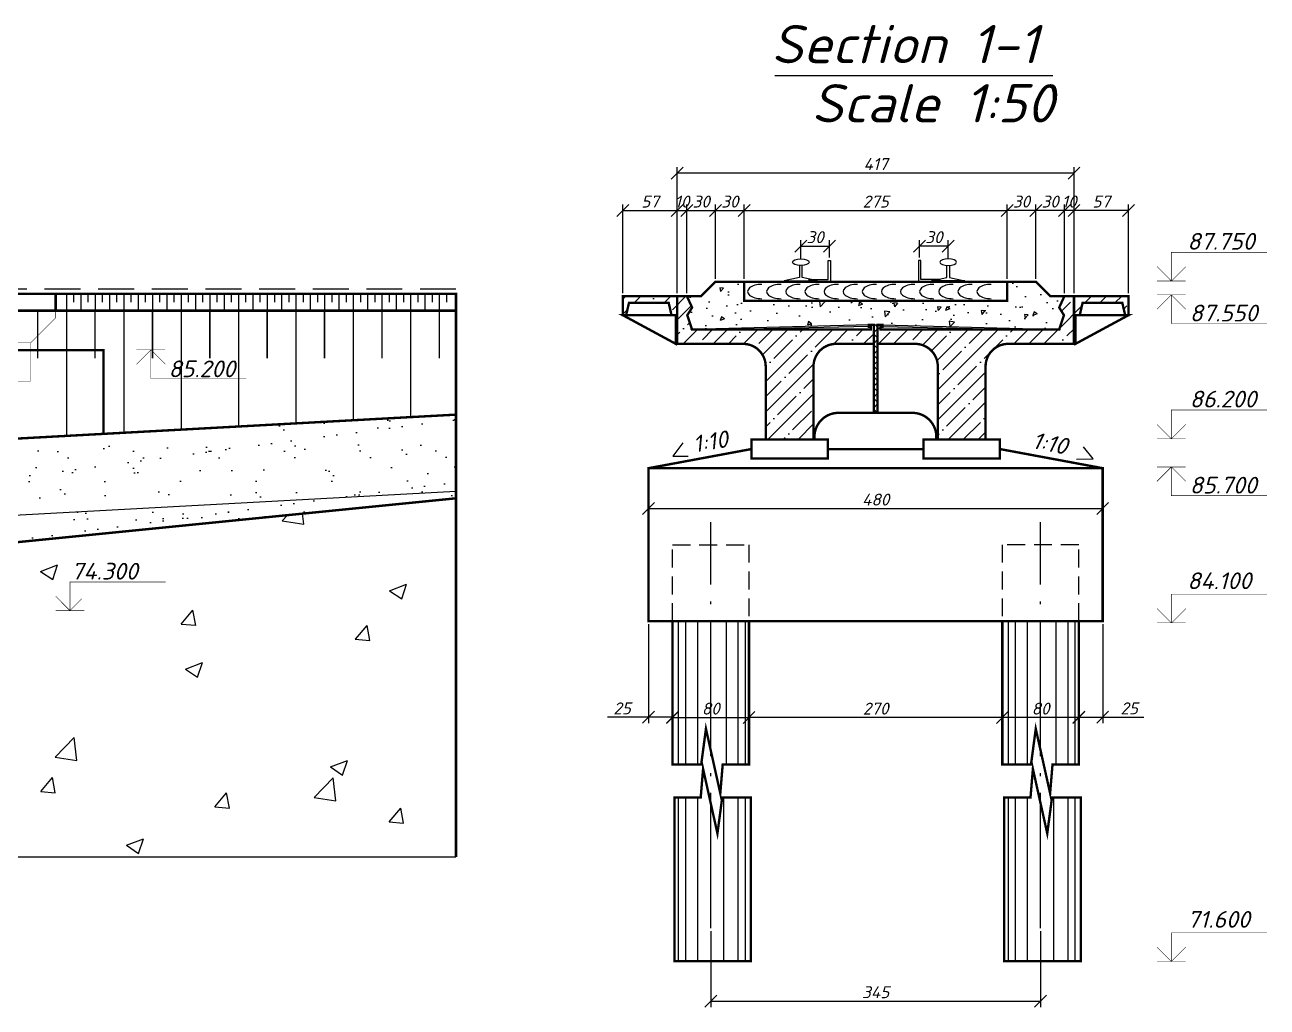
# Model space of a CAD drawing. Extents: x 107 to 891, y -110 to 307.
# Drawn here: x 617.3 to 877.2, y 94.6 to 300 of the extents above; entities that cross this region are included whole.
import ezdxf

# ---------------------------------------------------------------- set-up
doc = ezdxf.new("R2010")
doc.units = 0
doc.header["$LTSCALE"] = 1.178451
for name, pattern in [('ACAD_ISO04W100', [30.5, 24, -3, 0.5, -3]), ('HIDDEN', [9.525, 6.35, -3.175]), ('HIDDEN2', [4.7625, 3.175, -1.5875])]:
    doc.linetypes.add(name, pattern=pattern)
doc.layers.get('0').update_dxf_attribs({"linetype": 'CONTINUOUS'})
doc.layers.get('DEFPOINTS').update_dxf_attribs({"linetype": 'CONTINUOUS'})
doc.layers.add('columns', color=7, linetype='CONTINUOUS')
doc.layers.get('0').off()
doc.styles.add('RAZMER', font='txt.shx', dxfattribs={"oblique": 15, "height": 2.5})
doc.styles.get("Standard").update_dxf_attribs({"font": 'txt.shx', "oblique": 15})
doc.styles.add('STYLE1', font='romant.shx', dxfattribs={"oblique": 15, "height": 8})
doc.linetypes.add('ZIGZAG', pattern='A,0.75,-0.2,[131,ltypeshp.shx,S=0.2,R=180,X=0.2,Y=0],-0.2', length=1.15)
doc.dimstyles.new('ISO-25_WS', dxfattribs={"dimscale": 1.178451, "dimtxt": 2.5, "dimasz": 2.5, "dimexe": 1.25, "dimexo": 0.625, "dimtad": 1, "dimdec": 4, "dimdsep": 46, "dimtxsty": 'Standard', "dimcen": 2.5, "dimadec": 0, "dimazin": 0, "dimtfac": 1, "dimtdec": 4, "dimtmove": 0, "dimatfit": 3, "dimfxl": 1, "dimtolj": 1, "dimtzin": 0, "dimarcsym": 0})

# ---------------------------------------------------------------- blocks, each defined once
blk = doc.blocks.new('_OBLIQUE')
at = {"color": 0, "linetype": 'ByBlock'}
blk.add_line((-0.5, -0.5), (0.5, 0.5), dxfattribs=at)
blk = doc.blocks.new('*D12')
at = {"color": 0, "linetype": 'ByBlock'}
for p, q in [((606.25, 238.375), (606.25, 256.25)), ((606.25, 255), (623.75, 255)), ((623.75, 238.375), (623.75, 256.25))]:
    blk.add_line(p, q, dxfattribs=at)
at = {"layer": 'DEFPOINTS', "color": 0, "linetype": 'ByBlock'}
for p in [(623.75, 255), (606.25, 237.75), (623.75, 237.75)]:
    blk.add_point(p, dxfattribs=at)
at = {"color": 0, "linetype": 'ByBlock', "xscale": 2.5, "yscale": 2.5, "zscale": 2.5, "rotation": 180}
blk.add_blockref('_OBLIQUE', (606.25, 255), dxfattribs=at)
at = {"color": 0, "linetype": 'ByBlock', "xscale": 2.5, "yscale": 2.5, "zscale": 2.5}
blk.add_blockref('_OBLIQUE', (623.75, 255), dxfattribs=at)
at = {"color": 0, "linetype": 'ByBlock', "insert": (615, 256.875), "char_height": 2.5, "attachment_point": 5, "style": 'RAZMER'}
blk.add_mtext('\\A1;350', dxfattribs=at)
blk = doc.blocks.new('*D13')
at = {"color": 0, "linetype": 'ByBlock'}
for p, q in [((182, 238.375), (182, 267.25)), ((182, 266), (623.75, 266)), ((623.75, 238.375), (623.75, 267.25))]:
    blk.add_line(p, q, dxfattribs=at)
at = {"layer": 'DEFPOINTS', "color": 0, "linetype": 'ByBlock'}
for p in [(623.75, 266), (182, 237.75), (623.75, 237.75)]:
    blk.add_point(p, dxfattribs=at)
at = {"color": 0, "linetype": 'ByBlock', "xscale": 2.5, "yscale": 2.5, "zscale": 2.5, "rotation": 180}
blk.add_blockref('_OBLIQUE', (182, 266), dxfattribs=at)
at = {"color": 0, "linetype": 'ByBlock', "xscale": 2.5, "yscale": 2.5, "zscale": 2.5}
blk.add_blockref('_OBLIQUE', (623.75, 266), dxfattribs=at)
at = {"color": 0, "linetype": 'ByBlock', "insert": (402.875, 267.875), "char_height": 2.5, "attachment_point": 5, "style": 'RAZMER'}
blk.add_mtext('\\A1;8835', dxfattribs=at)
blk = doc.blocks.new('*D23')
at = {"layer": 'columns', "color": 0, "lineweight": -2}
for p, q in [((760.8, 110.47), (760.8, 94.57)), ((829.8, 110.47), (829.8, 94.57)), ((760.8, 95.82), (829.8, 95.82))]:
    blk.add_line(p, q, dxfattribs=at)
at = {"layer": 'DEFPOINTS', "color": 0}
for p in [(760.8, 111.09), (829.8, 111.09), (829.8, 95.82)]:
    blk.add_point(p, dxfattribs=at)
at = {"layer": 'columns', "color": 0, "lineweight": -2, "xscale": 2.5, "yscale": 2.5, "zscale": 2.5, "rotation": 180}
blk.add_blockref('_OBLIQUE', (760.8, 95.82), dxfattribs=at)
at = {"layer": 'columns', "color": 0, "lineweight": -2, "xscale": 2.5, "yscale": 2.5, "zscale": 2.5}
blk.add_blockref('_OBLIQUE', (829.8, 95.82), dxfattribs=at)
at = {"layer": 'columns', "color": 0, "insert": (795.3, 97.7), "char_height": 2.5, "attachment_point": 5, "style": 'RAZMER'}
blk.add_mtext('\\A1;345', dxfattribs=at)
blk = doc.blocks.new('*D24')
at = {"layer": 'columns', "color": 0, "lineweight": -2}
for p, q in [((742.4, 243.93), (742.4, 262.43)), ((742.4, 261.18), (753.8, 261.18)), ((753.8, 243.93), (753.8, 262.43))]:
    blk.add_line(p, q, dxfattribs=at)
at = {"layer": 'DEFPOINTS', "color": 0}
for p in [(753.8, 261.18), (742.4, 243.3), (753.8, 243.3)]:
    blk.add_point(p, dxfattribs=at)
at = {"layer": 'columns', "color": 0, "lineweight": -2, "xscale": 2.5, "yscale": 2.5, "zscale": 2.5, "rotation": 180}
blk.add_blockref('_OBLIQUE', (742.4, 261.18), dxfattribs=at)
at = {"layer": 'columns', "color": 0, "lineweight": -2, "xscale": 2.5, "yscale": 2.5, "zscale": 2.5}
blk.add_blockref('_OBLIQUE', (753.8, 261.18), dxfattribs=at)
at = {"layer": 'columns', "color": 0, "insert": (748.1, 263.06), "char_height": 2.5, "attachment_point": 5, "style": 'RAZMER'}
blk.add_mtext('\\A1;57', dxfattribs=at)
blk = doc.blocks.new('*D25')
at = {"layer": 'columns', "color": 0, "lineweight": -2}
for p, q in [((753.8, 243.93), (753.8, 262.43)), ((753.8, 261.18), (755.8, 261.18)), ((755.8, 243.93), (755.8, 262.43))]:
    blk.add_line(p, q, dxfattribs=at)
at = {"layer": 'DEFPOINTS', "color": 0}
for p in [(755.8, 261.18), (753.8, 243.3), (755.8, 243.3)]:
    blk.add_point(p, dxfattribs=at)
at = {"layer": 'columns', "color": 0, "lineweight": -2, "xscale": 2.5, "yscale": 2.5, "zscale": 2.5, "rotation": 180}
blk.add_blockref('_OBLIQUE', (753.8, 261.18), dxfattribs=at)
at = {"layer": 'columns', "color": 0, "lineweight": -2, "xscale": 2.5, "yscale": 2.5, "zscale": 2.5}
blk.add_blockref('_OBLIQUE', (755.8, 261.18), dxfattribs=at)
at = {"layer": 'columns', "color": 0, "insert": (754.8, 263.06), "char_height": 2.5, "attachment_point": 5, "style": 'RAZMER'}
blk.add_mtext('\\A1;10', dxfattribs=at)
blk = doc.blocks.new('*D26')
at = {"layer": 'columns', "color": 0, "lineweight": -2}
for p, q in [((755.8, 243.93), (755.8, 262.43)), ((755.8, 261.18), (761.8, 261.18)), ((761.8, 246.93), (761.8, 262.43))]:
    blk.add_line(p, q, dxfattribs=at)
at = {"layer": 'DEFPOINTS', "color": 0}
for p in [(761.8, 261.18), (761.8, 246.3), (755.8, 243.3)]:
    blk.add_point(p, dxfattribs=at)
at = {"layer": 'columns', "color": 0, "lineweight": -2, "xscale": 2.5, "yscale": 2.5, "zscale": 2.5, "rotation": 180}
blk.add_blockref('_OBLIQUE', (755.8, 261.18), dxfattribs=at)
at = {"layer": 'columns', "color": 0, "lineweight": -2, "xscale": 2.5, "yscale": 2.5, "zscale": 2.5}
blk.add_blockref('_OBLIQUE', (761.8, 261.18), dxfattribs=at)
at = {"layer": 'columns', "color": 0, "insert": (758.8, 263.06), "char_height": 2.5, "attachment_point": 5, "style": 'RAZMER'}
blk.add_mtext('\\A1;30', dxfattribs=at)
blk = doc.blocks.new('*D27')
at = {"layer": 'columns', "color": 0, "lineweight": -2}
for p, q in [((761.8, 246.93), (761.8, 262.43)), ((761.8, 261.18), (767.8, 261.18)), ((767.8, 246.93), (767.8, 262.43))]:
    blk.add_line(p, q, dxfattribs=at)
at = {"layer": 'DEFPOINTS', "color": 0}
for p in [(767.8, 261.18), (761.8, 246.3), (767.8, 246.3)]:
    blk.add_point(p, dxfattribs=at)
at = {"layer": 'columns', "color": 0, "lineweight": -2, "xscale": 2.5, "yscale": 2.5, "zscale": 2.5, "rotation": 180}
blk.add_blockref('_OBLIQUE', (761.8, 261.18), dxfattribs=at)
at = {"layer": 'columns', "color": 0, "lineweight": -2, "xscale": 2.5, "yscale": 2.5, "zscale": 2.5}
blk.add_blockref('_OBLIQUE', (767.8, 261.18), dxfattribs=at)
at = {"layer": 'columns', "color": 0, "insert": (764.8, 263.06), "char_height": 2.5, "attachment_point": 5, "style": 'RAZMER'}
blk.add_mtext('\\A1;30', dxfattribs=at)
blk = doc.blocks.new('*D28')
at = {"layer": 'columns', "color": 0, "lineweight": -2}
for p, q in [((767.8, 246.93), (767.8, 262.43)), ((767.8, 261.18), (822.8, 261.18)), ((822.8, 246.93), (822.8, 262.43))]:
    blk.add_line(p, q, dxfattribs=at)
at = {"layer": 'DEFPOINTS', "color": 0}
for p in [(822.8, 261.18), (767.8, 246.3), (822.8, 246.3)]:
    blk.add_point(p, dxfattribs=at)
at = {"layer": 'columns', "color": 0, "lineweight": -2, "xscale": 2.5, "yscale": 2.5, "zscale": 2.5, "rotation": 180}
blk.add_blockref('_OBLIQUE', (767.8, 261.18), dxfattribs=at)
at = {"layer": 'columns', "color": 0, "lineweight": -2, "xscale": 2.5, "yscale": 2.5, "zscale": 2.5}
blk.add_blockref('_OBLIQUE', (822.8, 261.18), dxfattribs=at)
at = {"layer": 'columns', "color": 0, "insert": (795.3, 263.06), "char_height": 2.5, "attachment_point": 5, "style": 'RAZMER'}
blk.add_mtext('\\A1;275', dxfattribs=at)
blk = doc.blocks.new('*D29')
at = {"layer": 'columns', "color": 0, "lineweight": -2}
for p, q in [((836.8, 243.93), (836.8, 262.43)), ((848.2, 261.18), (836.8, 261.18)), ((848.2, 243.93), (848.2, 262.43))]:
    blk.add_line(p, q, dxfattribs=at)
at = {"layer": 'DEFPOINTS', "color": 0}
for p in [(836.8, 261.18), (836.8, 243.3), (848.2, 243.3)]:
    blk.add_point(p, dxfattribs=at)
at = {"layer": 'columns', "color": 0, "lineweight": -2, "xscale": 2.5, "yscale": 2.5, "zscale": 2.5, "rotation": 180}
blk.add_blockref('_OBLIQUE', (836.8, 261.18), dxfattribs=at)
at = {"layer": 'columns', "color": 0, "lineweight": -2, "xscale": 2.5, "yscale": 2.5, "zscale": 2.5}
blk.add_blockref('_OBLIQUE', (848.2, 261.18), dxfattribs=at)
at = {"layer": 'columns', "color": 0, "insert": (842.5, 263.06), "char_height": 2.5, "attachment_point": 5, "style": 'RAZMER'}
blk.add_mtext('\\A1;57', dxfattribs=at)
blk = doc.blocks.new('*D30')
at = {"layer": 'columns', "color": 0, "lineweight": -2}
for p, q in [((834.8, 243.93), (834.8, 262.43)), ((836.8, 261.18), (834.8, 261.18)), ((836.8, 243.93), (836.8, 262.43))]:
    blk.add_line(p, q, dxfattribs=at)
at = {"layer": 'DEFPOINTS', "color": 0}
for p in [(834.8, 261.18), (834.8, 243.3), (836.8, 243.3)]:
    blk.add_point(p, dxfattribs=at)
at = {"layer": 'columns', "color": 0, "lineweight": -2, "xscale": 2.5, "yscale": 2.5, "zscale": 2.5, "rotation": 180}
blk.add_blockref('_OBLIQUE', (834.8, 261.18), dxfattribs=at)
at = {"layer": 'columns', "color": 0, "lineweight": -2, "xscale": 2.5, "yscale": 2.5, "zscale": 2.5}
blk.add_blockref('_OBLIQUE', (836.8, 261.18), dxfattribs=at)
at = {"layer": 'columns', "color": 0, "insert": (835.8, 263.06), "char_height": 2.5, "attachment_point": 5, "style": 'RAZMER'}
blk.add_mtext('\\A1;10', dxfattribs=at)
blk = doc.blocks.new('*D31')
at = {"layer": 'columns', "color": 0, "lineweight": -2}
for p, q in [((828.8, 246.93), (828.8, 262.43)), ((834.8, 261.18), (828.8, 261.18)), ((834.8, 243.93), (834.8, 262.43))]:
    blk.add_line(p, q, dxfattribs=at)
at = {"layer": 'DEFPOINTS', "color": 0}
for p in [(828.8, 261.18), (828.8, 246.3), (834.8, 243.3)]:
    blk.add_point(p, dxfattribs=at)
at = {"layer": 'columns', "color": 0, "lineweight": -2, "xscale": 2.5, "yscale": 2.5, "zscale": 2.5, "rotation": 180}
blk.add_blockref('_OBLIQUE', (828.8, 261.18), dxfattribs=at)
at = {"layer": 'columns', "color": 0, "lineweight": -2, "xscale": 2.5, "yscale": 2.5, "zscale": 2.5}
blk.add_blockref('_OBLIQUE', (834.8, 261.18), dxfattribs=at)
at = {"layer": 'columns', "color": 0, "insert": (831.8, 263.06), "char_height": 2.5, "attachment_point": 5, "style": 'RAZMER'}
blk.add_mtext('\\A1;30', dxfattribs=at)
blk = doc.blocks.new('*D32')
at = {"layer": 'columns', "color": 0, "lineweight": -2}
for p, q in [((822.8, 246.93), (822.8, 262.43)), ((828.8, 261.18), (822.8, 261.18)), ((828.8, 246.93), (828.8, 262.43))]:
    blk.add_line(p, q, dxfattribs=at)
at = {"layer": 'DEFPOINTS', "color": 0}
for p in [(822.8, 261.18), (822.8, 246.3), (828.8, 246.3)]:
    blk.add_point(p, dxfattribs=at)
at = {"layer": 'columns', "color": 0, "lineweight": -2, "xscale": 2.5, "yscale": 2.5, "zscale": 2.5, "rotation": 180}
blk.add_blockref('_OBLIQUE', (822.8, 261.18), dxfattribs=at)
at = {"layer": 'columns', "color": 0, "lineweight": -2, "xscale": 2.5, "yscale": 2.5, "zscale": 2.5}
blk.add_blockref('_OBLIQUE', (828.8, 261.18), dxfattribs=at)
at = {"layer": 'columns', "color": 0, "insert": (825.8, 263.06), "char_height": 2.5, "attachment_point": 5, "style": 'RAZMER'}
blk.add_mtext('\\A1;30', dxfattribs=at)
blk = doc.blocks.new('*D33')
at = {"layer": 'columns', "color": 0, "lineweight": -2}
for p, q in [((747.8, 199.1), (747.8, 200.11)), ((747.8, 198.86), (842.8, 198.86)), ((842.8, 199.1), (842.8, 200.11))]:
    blk.add_line(p, q, dxfattribs=at)
at = {"layer": 'DEFPOINTS', "color": 0}
for p in [(747.8, 198.48), (842.8, 198.86), (842.8, 198.48)]:
    blk.add_point(p, dxfattribs=at)
at = {"layer": 'columns', "color": 0, "lineweight": -2, "xscale": 2.5, "yscale": 2.5, "zscale": 2.5, "rotation": 180}
blk.add_blockref('_OBLIQUE', (747.8, 198.86), dxfattribs=at)
at = {"layer": 'columns', "color": 0, "lineweight": -2, "xscale": 2.5, "yscale": 2.5, "zscale": 2.5}
blk.add_blockref('_OBLIQUE', (842.8, 198.86), dxfattribs=at)
at = {"layer": 'columns', "color": 0, "insert": (795.3, 200.73), "char_height": 2.5, "attachment_point": 5, "style": 'RAZMER'}
blk.add_mtext('\\A1;480', dxfattribs=at)
blk = doc.blocks.new('*D34')
at = {"layer": 'columns', "color": 0, "lineweight": -2}
for p, q in [((747.8, 174.68), (747.8, 153.95)), ((752.8, 174.68), (752.8, 153.95)), ((747.8, 155.2), (739.21, 155.2)), ((752.8, 155.2), (747.8, 155.2))]:
    blk.add_line(p, q, dxfattribs=at)
at = {"layer": 'DEFPOINTS', "color": 0}
for p in [(747.8, 175.3), (752.8, 175.3), (752.8, 155.2)]:
    blk.add_point(p, dxfattribs=at)
at = {"layer": 'columns', "color": 0, "lineweight": -2, "xscale": 2.5, "yscale": 2.5, "zscale": 2.5, "rotation": 180}
blk.add_blockref('_OBLIQUE', (747.8, 155.2), dxfattribs=at)
at = {"layer": 'columns', "color": 0, "lineweight": -2, "xscale": 2.5, "yscale": 2.5, "zscale": 2.5}
blk.add_blockref('_OBLIQUE', (752.8, 155.2), dxfattribs=at)
at = {"layer": 'columns', "color": 0, "insert": (742.26, 157.07), "char_height": 2.5, "attachment_point": 5, "style": 'RAZMER'}
blk.add_mtext('\\A1;25', dxfattribs=at)
blk = doc.blocks.new('*D35')
at = {"layer": 'columns', "color": 0, "lineweight": -2}
for p, q in [((837.8, 174.68), (837.8, 153.95)), ((842.8, 174.68), (842.8, 153.95)), ((837.8, 155.2), (842.8, 155.2)), ((842.8, 155.2), (851.39, 155.2))]:
    blk.add_line(p, q, dxfattribs=at)
at = {"layer": 'DEFPOINTS', "color": 0}
for p in [(837.8, 175.3), (842.8, 175.3), (837.8, 155.2)]:
    blk.add_point(p, dxfattribs=at)
at = {"layer": 'columns', "color": 0, "lineweight": -2, "xscale": 2.5, "yscale": 2.5, "zscale": 2.5, "rotation": 180}
blk.add_blockref('_OBLIQUE', (837.8, 155.2), dxfattribs=at)
at = {"layer": 'columns', "color": 0, "lineweight": -2, "xscale": 2.5, "yscale": 2.5, "zscale": 2.5}
blk.add_blockref('_OBLIQUE', (842.8, 155.2), dxfattribs=at)
at = {"layer": 'columns', "color": 0, "insert": (848.34, 157.07), "char_height": 2.5, "attachment_point": 5, "style": 'RAZMER'}
blk.add_mtext('\\A1;25', dxfattribs=at)
blk = doc.blocks.new('*D36')
at = {"layer": 'columns', "color": 0, "lineweight": -2}
for p, q in [((752.8, 155.13), (768.8, 155.13)), ((752.8, 154.57), (752.8, 153.88)), ((768.8, 154.68), (768.8, 153.88))]:
    blk.add_line(p, q, dxfattribs=at)
at = {"layer": 'DEFPOINTS', "color": 0}
for p in [(752.8, 155.2), (768.8, 155.3), (768.8, 155.13)]:
    blk.add_point(p, dxfattribs=at)
at = {"layer": 'columns', "color": 0, "lineweight": -2, "xscale": 2.5, "yscale": 2.5, "zscale": 2.5, "rotation": 180}
blk.add_blockref('_OBLIQUE', (752.8, 155.13), dxfattribs=at)
at = {"layer": 'columns', "color": 0, "lineweight": -2, "xscale": 2.5, "yscale": 2.5, "zscale": 2.5}
blk.add_blockref('_OBLIQUE', (768.8, 155.13), dxfattribs=at)
at = {"layer": 'columns', "color": 0, "insert": (760.8, 157.01), "char_height": 2.5, "attachment_point": 5, "style": 'RAZMER'}
blk.add_mtext('\\A1;80', dxfattribs=at)
blk = doc.blocks.new('*D37')
at = {"layer": 'columns', "color": 0, "lineweight": -2}
for p, q in [((837.8, 155.13), (821.8, 155.13)), ((821.8, 154.68), (821.8, 153.88)), ((837.8, 154.57), (837.8, 153.88))]:
    blk.add_line(p, q, dxfattribs=at)
at = {"layer": 'DEFPOINTS', "color": 0}
for p in [(821.8, 155.3), (821.8, 155.13), (837.8, 155.2)]:
    blk.add_point(p, dxfattribs=at)
at = {"layer": 'columns', "color": 0, "lineweight": -2, "xscale": 2.5, "yscale": 2.5, "zscale": 2.5, "rotation": 180}
blk.add_blockref('_OBLIQUE', (821.8, 155.13), dxfattribs=at)
at = {"layer": 'columns', "color": 0, "lineweight": -2, "xscale": 2.5, "yscale": 2.5, "zscale": 2.5}
blk.add_blockref('_OBLIQUE', (837.8, 155.13), dxfattribs=at)
at = {"layer": 'columns', "color": 0, "insert": (829.8, 157.01), "char_height": 2.5, "attachment_point": 5, "style": 'RAZMER'}
blk.add_mtext('\\A1;80', dxfattribs=at)
blk = doc.blocks.new('*D38')
at = {"layer": 'columns', "color": 0, "lineweight": -2}
for p, q in [((768.8, 155.76), (768.8, 156.38)), ((821.8, 155.76), (821.8, 156.38)), ((821.8, 155.13), (768.8, 155.13))]:
    blk.add_line(p, q, dxfattribs=at)
at = {"layer": 'DEFPOINTS', "color": 0}
for p in [(768.8, 155.13), (768.8, 155.13), (821.8, 155.13)]:
    blk.add_point(p, dxfattribs=at)
at = {"layer": 'columns', "color": 0, "lineweight": -2, "xscale": 2.5, "yscale": 2.5, "zscale": 2.5, "rotation": 180}
blk.add_blockref('_OBLIQUE', (768.8, 155.13), dxfattribs=at)
at = {"layer": 'columns', "color": 0, "lineweight": -2, "xscale": 2.5, "yscale": 2.5, "zscale": 2.5}
blk.add_blockref('_OBLIQUE', (821.8, 155.13), dxfattribs=at)
at = {"layer": 'columns', "color": 0, "insert": (795.3, 157.01), "char_height": 2.5, "attachment_point": 5, "style": 'RAZMER'}
blk.add_mtext('\\A1;270', dxfattribs=at)
blk = doc.blocks.new('*D69')
at = {"color": 0, "linetype": 'ByBlock'}
for p, q in [((623.75, 240.68), (623.75, 262.21)), ((633.75, 260.96), (623.75, 260.96)), ((633.75, 232.62), (633.75, 262.21))]:
    blk.add_line(p, q, dxfattribs=at)
at = {"layer": 'DEFPOINTS', "color": 0, "linetype": 'ByBlock'}
for p in [(623.75, 260.96), (623.75, 240.06), (633.75, 232)]:
    blk.add_point(p, dxfattribs=at)
at = {"color": 0, "linetype": 'ByBlock', "xscale": 2.5, "yscale": 2.5, "zscale": 2.5, "rotation": 180}
blk.add_blockref('_OBLIQUE', (623.75, 260.96), dxfattribs=at)
at = {"color": 0, "linetype": 'ByBlock', "xscale": 2.5, "yscale": 2.5, "zscale": 2.5}
blk.add_blockref('_OBLIQUE', (633.75, 260.96), dxfattribs=at)
at = {"color": 0, "linetype": 'ByBlock', "insert": (628.75, 262.83), "char_height": 2.5, "attachment_point": 5, "style": 'RAZMER'}
blk.add_mtext('\\A1;200', dxfattribs=at)
blk = doc.blocks.new('*D73')
at = {"layer": 'columns', "color": 0, "lineweight": -2}
for p, q in [((753.8, 244.55), (753.8, 270.28)), ((836.8, 269.03), (753.8, 269.03)), ((836.8, 244.55), (836.8, 270.28))]:
    blk.add_line(p, q, dxfattribs=at)
at = {"layer": 'DEFPOINTS', "color": 0}
for p in [(753.8, 269.03), (753.8, 243.93), (836.8, 243.93)]:
    blk.add_point(p, dxfattribs=at)
at = {"layer": 'columns', "color": 0, "lineweight": -2, "xscale": 2.5, "yscale": 2.5, "zscale": 2.5, "rotation": 180}
blk.add_blockref('_OBLIQUE', (753.8, 269.03), dxfattribs=at)
at = {"layer": 'columns', "color": 0, "lineweight": -2, "xscale": 2.5, "yscale": 2.5, "zscale": 2.5}
blk.add_blockref('_OBLIQUE', (836.8, 269.03), dxfattribs=at)
at = {"layer": 'columns', "color": 0, "insert": (795.3, 270.91), "char_height": 2.5, "attachment_point": 5, "style": 'RAZMER'}
blk.add_mtext('\\A1;417', dxfattribs=at)
blk = doc.blocks.new('*D84')
at = {"layer": 'columns', "color": 0, "lineweight": -2}
for p, q in [((804.49, 251.38), (804.49, 255)), ((810.5, 251.02), (810.5, 255)), ((810.5, 253.75), (804.49, 253.75))]:
    blk.add_line(p, q, dxfattribs=at)
at = {"layer": 'DEFPOINTS', "color": 0}
for p in [(804.49, 253.75), (804.49, 250.75), (810.5, 250.39)]:
    blk.add_point(p, dxfattribs=at)
at = {"layer": 'columns', "color": 0, "lineweight": -2, "xscale": 2.5, "yscale": 2.5, "zscale": 2.5, "rotation": 180}
blk.add_blockref('_OBLIQUE', (804.49, 253.75), dxfattribs=at)
at = {"layer": 'columns', "color": 0, "lineweight": -2, "xscale": 2.5, "yscale": 2.5, "zscale": 2.5}
blk.add_blockref('_OBLIQUE', (810.5, 253.75), dxfattribs=at)
at = {"layer": 'columns', "color": 0, "insert": (807.49, 255.62), "char_height": 2.5, "attachment_point": 5, "style": 'RAZMER'}
blk.add_mtext('\\A1;30', dxfattribs=at)
blk = doc.blocks.new('*D85')
at = {"layer": 'columns', "color": 0, "lineweight": -2}
for p, q in [((779.63, 251.02), (779.63, 255)), ((785.62, 251.38), (785.62, 255)), ((779.63, 253.75), (785.62, 253.75))]:
    blk.add_line(p, q, dxfattribs=at)
at = {"layer": 'DEFPOINTS', "color": 0}
for p in [(785.62, 253.75), (779.63, 250.39), (785.62, 250.75)]:
    blk.add_point(p, dxfattribs=at)
at = {"layer": 'columns', "color": 0, "lineweight": -2, "xscale": 2.5, "yscale": 2.5, "zscale": 2.5, "rotation": 180}
blk.add_blockref('_OBLIQUE', (779.63, 253.75), dxfattribs=at)
at = {"layer": 'columns', "color": 0, "lineweight": -2, "xscale": 2.5, "yscale": 2.5, "zscale": 2.5}
blk.add_blockref('_OBLIQUE', (785.62, 253.75), dxfattribs=at)
at = {"layer": 'columns', "color": 0, "insert": (782.63, 255.62), "char_height": 2.5, "attachment_point": 5, "style": 'RAZMER'}
blk.add_mtext('\\A1;30', dxfattribs=at)

msp = doc.modelspace()

# ---------------------------------------------------------------- hatches: boundary and pattern name
at = {"layer": 'columns'}
h = msp.add_hatch(dxfattribs=at)
h.set_pattern_fill('AR-CONC,_O', color=256, scale=0.05, angle=180)
h.set_pattern_definition([(230, (0, 11), (-9.109233, 0.796954), [0.9525, -10.4775]), (175, (0, 11), (1.76214, -9.55283), [0.762, -8.382]), (280.451, (-0.759, 11.066), (-7.347125, -8.75583), [0.8095, -8.9045]), (226.1842, (-3e-16, 8.46), (-13.55395, 2.10212), [1.42875, -15.71625]), (276.6356, (-1.13, 8.635), (-11.87021, -12.37128), [1.21425, -13.35675]), (171.184, (-3e-16, 8.46), (-11.87023, -12.37126), [1.143, -12.573]), (201, (-1.27, 9.095), (-7.580744, 5.113276), [0.9525, -10.4775]), (146, (-1.27, 9.095), (-3.0901, -9.2094), [0.762, -8.382]), (251.4514, (-1.902, 9.521), (-10.670825, -4.09614), [0.8095, -8.9045]), (217.5, (0, 11), (-0.15443, -4.227752), [0, -8.2804, 0, -8.509, 0, -8.41375]), (187.5, (0, 11), (-3.340983, -5.009029), [0, -4.8514, 0, -8.0899, 0, -3.20675]), (147.5, (2.832, 11), (-6.77953, 0.286437), [0, -3.175, 0, -9.906, 0, -13.1445]), (137.5, (4.102, 11), (-7.40646, -1.271325), [0, -4.1275, 0, -6.5786, 0, -9.3345])])
h.paths.add_polyline_path([(793.9, 237.3), (794.9, 237.3), (795.3, 237.3), (795.3, 242.3), (767.8, 242.3), (767.8, 246.3), (761.5, 246.3), (758.5, 243.3), (755.5, 243.3), (756.6, 240.9), (755.6, 239.3), (756.6, 236.3)])
h.paths.add_polyline_path([(834, 236.3), (835, 239.3), (834, 240.9), (835.1, 243.3), (832.1, 243.3), (829.1, 246.3), (822.8, 246.3), (822.8, 242.3), (795.3, 242.3), (795.3, 237.3), (795.7, 237.3), (796.7, 237.3)])
h = msp.add_hatch(dxfattribs=at)
h.set_pattern_fill('ANSI35', color=256, scale=0.7, style=0)
h.paths.add_polyline_path([(782.3, 228.5861953, -0.4142135624), (787.0138047, 233.3), (794.9, 233.3), (794.9, 237.3), (793.9, 237.3), (793.9, 236.9), (794.3, 236.9), (794.3, 236.3), (756.9, 236.3), (755.9, 239.3), (756.9, 240.9), (755.8, 243.3), (753.8, 243.3), (753.8, 239.3), (753.8, 233.3), (767.5861953, 233.3, -0.4142135624), (772.3, 228.5861953), (772.3, 213.3), (782.3, 213.3)])
h.paths.add_polyline_path([(818.3, 228.5861953, -0.4142135624), (823.0138047, 233.3), (836.8, 233.3), (836.8, 243.3), (834.8, 243.3), (833.7, 240.9), (834.7, 239.3), (833.7, 236.3), (796.3, 236.3), (796.3, 236.9), (796.7, 236.9), (796.7, 237.3), (795.7, 237.3), (795.7, 233.3), (803.5861953, 233.3, -0.4142135624), (808.3, 228.5861953), (808.3, 213.3), (818.3, 213.3)])
h.paths.add_polyline_path([(848.2, 243.3), (836.8, 243.3), (836.8, 239.3), (838, 239.3), (838.6, 241.9), (846.9, 241.9), (847.5, 239.3), (848.2, 239.3)])
h.paths.add_polyline_path([(753.8, 243.3), (742.4, 243.3), (742.4, 239.3), (743.1, 239.3), (743.7, 241.9), (752, 241.9), (752.6, 239.3), (753.5, 239.3), (753.8, 239.3)])
for points in [[(765.6, 236.5412869), (758.4, 236.3482574), (758.4, 236.3), (765.6, 236.3)], [(825, 236.5412869), (832.2, 236.3482574), (832.2, 236.3), (825, 236.3)]]:
    msp.add_hatch(color=256, dxfattribs=at).paths.add_polyline_path(points)
h = msp.add_hatch(color=256, dxfattribs=at)
h.paths.add_polyline_path([(793.9, 237.3), (787.2, 237.1203753), (787.2, 236.7579505), (793.9, 236.9)])
h.paths.add_polyline_path([(780, 236.9273458), (772.8, 236.7343164), (772.8, 236.4526502), (780, 236.6053004)])
h = msp.add_hatch(dxfattribs=at)
h.set_pattern_fill('ANSI37', color=256, scale=0.5, angle=180, style=0)
h.set_pattern_definition([(225, (0, 11), (1.122532, -1.122532), []), (315, (0, 11), (1.122532, 1.122532), [])])
h.paths.add_polyline_path([(794.9, 219), (795.7, 219), (795.7, 233.3), (795.7, 237.3), (794.9, 237.3), (794.9, 233.3)])
h = msp.add_hatch(color=256, dxfattribs=at)
h.paths.add_polyline_path([(796.7, 237.3), (803.4, 237.1203753), (803.4, 236.7579505), (796.7, 236.9)])
h.paths.add_polyline_path([(810.6, 236.9273458), (817.8, 236.7343164), (817.8, 236.4526502), (810.6, 236.6053004)])
h = msp.add_hatch(dxfattribs=at)
h.set_pattern_fill('AR-SAND', color=256, scale=0.2, style=0)
h.set_pattern_definition([(37.5, (0, 6), (-0.32001, 9.788265), [0, -7.7216, 0, -8.636, 0, -8.255]), (7.5, (0, 6), (8.99047, 14.3365), [0, -4.1656, 0, -6.9596, 0, -2.667]), (327.5, (-6.248, 6), (15.81985, 0.02874), [0, -2.54, 0, -9.144, 0, -11.938]), (317.5, (-6.248, 6), (15.27113, 4.45859), [0, -1.27, 0, -5.9944, 0, -6.858])])
h.paths.add_polyline_path([(477.25, 186.25), (482.5, 188), (482.5, 195), (477.25, 193.5101351)])
h.paths.add_polyline_path([(482.5, 188), (477.25, 186.25), (477.25, 178.2136364), (482.5, 178.5)])
h.paths.add_polyline_path([(482.5, 195), (482.5, 188), (520, 194), (520, 200)])
h.paths.add_polyline_path([(520, 182.25), (520, 194), (486.9893844, 188.7183015, -0.1646828178), (483.0182694, 178.5518269)])
h.paths.add_polyline_path([(486.9893844, 188.7183015), (482.5, 188), (482.5, 178.5), (483.0182694, 178.5518269, 0.1646828178)])
h.paths.add_polyline_path([(532, 183.45), (532, 197.24), (520, 194), (520, 182.25)])
h.paths.add_polyline_path([(532, 197.24), (532, 201.5022222), (529.0909091, 202), (520, 200), (520, 194)])
h.paths.add_polyline_path([(545, 184.75), (570, 187.25), (570, 195), (545, 199.2777778)])
h.paths.add_polyline_path([(570, 195), (570, 205.5), (563, 205.5), (562.9133858, 205.5866142), (545, 200.75), (545, 199.2777778)])
h.paths.add_polyline_path([(562.9133858, 205.5866142), (559.7540984, 208.7459016), (545, 205.5), (545, 200.75)])
h.paths.add_polyline_path([(601.5, 196.7181818), (601.5, 209.5618182), (571.5, 207.5981818), (571.5, 205.5), (570.5, 205.5), (570, 205.5), (570, 195)])
h.paths.add_polyline_path([(601.5, 209.5618182), (601.5, 212.7181818), (571.5, 211.0818182), (571.5, 207.5981818)])
h.paths.add_polyline_path([(601.5, 190.4), (601.5, 196.7181818), (570, 195), (570, 187.25)])
h.paths.add_polyline_path([(613.25, 210.3309091), (605.5, 209.8236364), (605.5, 196.9363636), (613.25, 197.3590909)])
h.paths.add_polyline_path([(613.25, 210.3309091), (613.25, 213.3590909), (605.5, 212.9363636), (605.5, 209.8236364)])
h.paths.add_polyline_path([(617.25, 213.5772727), (617.25, 210.5927273), (707.5, 216.5), (707.5, 218.5)])
h.paths.add_polyline_path([(617.25, 210.5927273), (617.25, 197.5772727), (707.5, 202.5), (707.5, 216.5)])
h.paths.add_polyline_path([(707.5, 201), (707.5, 202.5), (617.25, 197.5772727), (617.25, 191.975)])
h.paths.add_polyline_path([(613.25, 191.575), (613.25, 197.3590909), (605.5, 196.9363636), (605.5, 190.8)])

# ---------------------------------------------------------------- linework, layer by layer
for p, q in [((793.9, 237.3), (756.6, 236.3)), ((793.9, 236.9), (765.6, 236.3)), ((794.9, 237.3), (795.7, 237.3)), ((796.7, 237.3), (834, 236.3)), ((796.7, 236.9), (825, 236.3)), ((675.6487464, 195.6172272), (675.3960261, 197.7896026)), ((671.1305995, 196.3183999), (672.2393275, 197.4739328)), ((671.1311332, 196.3166766), (675.6491179, 195.6159636)), ((628.7211319, 192.5684396), (628.7211319, 192.5684396)), ((620.6084475, 185.7131174), (623.135354, 184.0086974)), ((620.6088142, 185.7133671), (624.1657557, 187.078749)), ((623.1354905, 184.0089677), (624.1655272, 187.0787671)), ((693.6150873, 181.644846), (697.1720287, 183.0102279)), ((696.1416458, 179.9405181), (697.1716826, 183.0103175)), ((693.6146097, 181.6446313), (696.1415162, 179.9402113)), ((650.0096365, 174.6996892), (652.4586573, 177.6183186)), ((653.0453818, 174.4296363), (652.4580262, 177.6139191)), ((650.0081371, 174.699611), (653.0445385, 174.4339603)), ((686.4465703, 171.5118721), (688.8955911, 174.4305015)), ((689.4821495, 171.2415794), (688.8947938, 174.4258623)), ((686.4449544, 171.5118025), (689.4813558, 171.2461518)), ((650.9317902, 165.2602634), (654.4887316, 166.6256453)), ((653.4583477, 163.5559466), (654.4883844, 166.625746)), ((650.9313258, 165.2600777), (653.4582323, 163.5556578)), ((623.6497727, 146.833175), (627.6065083, 150.9569437)), ((628.1678995, 146.1321161), (627.6066521, 150.9565798)), ((623.650212, 146.831653), (628.1681967, 146.1309401)), ((681.2547662, 144.8071597), (684.8117076, 146.1725416)), ((683.7812049, 143.1029254), (684.8112417, 146.1727248)), ((681.254204, 144.8070381), (683.7811105, 143.1026181)), ((620.621387, 139.6761373), (623.0704078, 142.5947666)), ((623.6568814, 139.4062987), (623.0695258, 142.5905816)), ((677.8655809, 138.4247094), (681.8223164, 142.5484781)), ((682.383716, 137.7236625), (681.8224686, 142.5481262)), ((620.619885, 139.6760908), (623.6562865, 139.4104401)), ((657.0583208, 136.4883202), (659.5073416, 139.4069495)), ((660.0936491, 136.2182418), (659.5062935, 139.4025247)), ((677.8660279, 138.4230978), (682.3840126, 137.7223849)), ((657.0567023, 136.4882824), (660.0931037, 136.2226317)), ((693.4952546, 133.3005031), (695.9442754, 136.2191324)), ((696.5304168, 133.030185), (695.9430612, 136.2144679)), ((693.4935196, 133.3004739), (696.529921, 133.0348232)), ((638.5709201, 128.4224845), (641.0978266, 126.7180645)), ((638.5714691, 128.422577), (642.1284105, 129.7879589)), ((641.0979068, 126.7183539), (642.1279435, 129.7881533)), ((107.5, 126), (707.5, 126))]:
    msp.add_line(p, q, dxfattribs=at)
for points in [[(774.1969376, 289.4050767), (832.3358591, 289.4050767)], [(779.3636849, 249.7188758), (779.360713, 247.1485783), (776.175573, 246.4525928), (783.12402, 246.4525928), (779.9598804, 247.1485783), (779.9359082, 249.7188758)], [(810.7641083, 249.7188758), (810.7670802, 247.1485783), (813.9522202, 246.4525928), (807.0037732, 246.4525928), (810.1679128, 247.1485783), (810.191885, 249.7188758)], [(626, 243.5), (626, 240)], [(627.5, 243.5), (627.5, 242)], [(629, 243.5), (629, 240)], [(630.5, 243.5), (630.5, 242)], [(632, 243.5), (632, 240)], [(633.5, 243.5), (633.5, 242)], [(635, 243.5), (635, 240)], [(636.5, 243.5), (636.5, 242)], [(638, 243.5), (638, 240)], [(639.5, 243.5), (639.5, 242)], [(641, 243.5), (641, 240)], [(642.5, 243.5), (642.5, 242)], [(644, 243.5), (644, 240)], [(645.5, 243.5), (645.5, 242)], [(647, 243.5), (647, 240)], [(648.5, 243.5), (648.5, 242)], [(650, 243.5), (650, 240)], [(651.5, 243.5), (651.5, 242)], [(653, 243.5), (653, 240)], [(654.5, 243.5), (654.5, 242)], [(656, 243.5), (656, 240)], [(657.5, 243.5), (657.5, 242)], [(659, 243.5), (659, 240)], [(660.5, 243.5), (660.5, 242)], [(662, 243.5), (662, 240)], [(663.5, 243.5), (663.5, 242)], [(665, 243.5), (665, 240)], [(666.5, 243.5), (666.5, 242)], [(668, 243.5), (668, 240)], [(669.5, 243.5), (669.5, 242)], [(671, 243.5), (671, 240)], [(672.5, 243.5), (672.5, 242)], [(674, 243.5), (674, 240)], [(675.5, 243.5), (675.5, 242)], [(677, 243.5), (677, 240)], [(678.5, 243.5), (678.5, 242)], [(680, 243.5), (680, 240)], [(681.5, 243.5), (681.5, 242)], [(683, 243.5), (683, 240)], [(684.5, 243.5), (684.5, 242)], [(686, 243.5), (686, 240)], [(687.5, 243.5), (687.5, 242)], [(689, 243.5), (689, 240)], [(690.5, 243.5), (690.5, 242)], [(692, 243.5), (692, 240)], [(693.5, 243.5), (693.5, 242)], [(695, 243.5), (695, 240)], [(696.5, 243.5), (696.5, 242)], [(698, 243.5), (698, 240)], [(699.5, 243.5), (699.5, 242)], [(701, 243.5), (701, 240)], [(702.5, 243.5), (702.5, 242)], [(704, 243.5), (704, 240)], [(705.5, 243.5), (705.5, 242)], [(626, 240.25), (626, 214.0545455)], [(638, 240.25), (638, 214.7090909)], [(650, 240.25), (650, 215.3636364)], [(662, 240.25), (662, 216.0181818)], [(674, 240.25), (674, 216.6727273)], [(686, 240.25), (686, 217.3272727)], [(698, 240.25), (698, 217.9818182)], [(754.9390258, 212.594136), (752.8606764, 209.8258049), (756.0936675, 209.8258049)], [(837.3530114, 209.1652158), (840.8139026, 209.2388745), (838.8182777, 211.7824375)], [(754, 175.3), (754, 145.3)], [(755.5, 175.3), (755.5, 145.3)], [(758, 175.3), (758, 145.3)], [(764, 175.3), (764, 145.3)], [(766.5, 175.3), (766.5, 145.3)], [(768, 175.3), (768, 145.3)], [(823, 175.3), (823, 145.3)], [(824.5, 175.3), (824.5, 145.3)], [(827, 175.3), (827, 145.3)], [(833, 175.3), (833, 145.3)], [(835.5, 175.3), (835.5, 145.3)], [(837, 175.3), (837, 145.3)], [(754, 138.3996218), (754, 104.1996218)], [(755.5, 138.3996218), (755.5, 104.1996218)], [(758, 138.3996218), (758, 104.1996218)], [(763.5, 138.3996218), (763.5, 104.1996218)], [(766.5, 138.3996218), (766.5, 104.1996218)], [(768, 138.3996218), (768, 104.1996218)], [(823, 138.3996218), (823, 104.1996218)], [(824.5, 138.3996218), (824.5, 104.1996218)], [(827, 138.3996218), (827, 104.1996218)], [(832.5, 138.3996218), (832.5, 104.1996218)], [(835.5, 138.3996218), (835.5, 104.1996218)], [(837, 138.3996218), (837, 104.1996218)]]:
    msp.add_lwpolyline(points, dxfattribs=at)
for points, const_width in [([(857.1577685, 246.4555131), (857.1577685, 252.4555131), (877.1577685, 252.4555131)], 0.1), ([(857.1577685, 246.4555131), (854.1577685, 249.4555131)], 0.1), ([(857.200788, 246.4555131), (860.200788, 249.4555131)], 0.1), ([(755.8, 243.3), (758.8, 243.3), (761.8, 246.3), (767.8, 246.3)], 0.5), ([(834.8, 243.3), (831.8, 243.3), (828.8, 246.3), (822.8, 246.3)], 0.5), ([(854.1577685, 246.4555131), (860.1577685, 246.4555131)], 0.1), ([(600.25, 233.5), (600.25, 234.5), (606.25, 234.5), (606.25, 243.75), (623.75, 243.75), (623.75, 240.372815)], 0.5), ([(854.1577685, 243.5444869), (860.1577685, 243.5444869)], 0.1), ([(857.1577685, 243.5444869), (854.1577685, 240.5444869)], 0.1), ([(857.1577685, 243.5444869), (857.1577685, 237.5444869), (877.1577685, 237.5444869)], 0.1), ([(857.200788, 243.5444869), (860.200788, 240.5444869)], 0.1), ([(571.5, 211.4166667), (614.75, 240.25), (707.5, 240.25), (707.5, 126)], 0.5), ([(620, 240.25), (620, 230.25)], 0.3), ([(632, 240.25), (632, 230.25)], 0.3), ([(644, 240.25), (644, 230.25)], 0.3), ([(656, 240.25), (656, 230.25)], 0.3), ([(668, 240.25), (668, 230.25)], 0.3), ([(680, 240.25), (680, 230.25)], 0.3), ([(692, 240.25), (692, 230.25)], 0.3), ([(704, 240.25), (704, 230.25)], 0.3), ([(602.5, 232), (633.75, 232), (633.75, 214.4772727)], 0.5), ([(640.6577685, 232.0444869), (646.6577685, 232.0444869)], 0.1), ([(643.6577685, 232.0444869), (640.6577685, 229.0444869)], 0.1), ([(643.6577685, 232.0444869), (643.6577685, 226.0444869), (663.6577685, 226.0444869)], 0.1), ([(643.700788, 232.0444869), (646.700788, 229.0444869)], 0.1), ([(571.5, 211.0818182), (707.5, 218.5)], 0.5), ([(787.5, 218.8704418), (803, 218.8704418)], 0.5), ([(857.1577685, 213.4555131), (857.1577685, 219.4555131), (877.1577685, 219.4555131)], 0.1), ([(857.1577685, 213.4555131), (854.1577685, 216.4555131)], 0.1), ([(857.200788, 213.4555131), (860.200788, 216.4555131)], 0.1), ([(782.5, 213.5), (782.5, 213.8704418)], 0.5), ([(808, 213.5), (808, 213.8704418)], 0.5), ([(854.1577685, 213.4555131), (860.1577685, 213.4555131)], 0.1), ([(769.3, 211.3), (747.8, 207.3)], 0.5), ([(785.3, 211.3), (805.3, 211.3)], 0.5), ([(821.3, 211.3), (842.8, 207.3)], 0.5), ([(854.1577685, 207.5444869), (860.1577685, 207.5444869)], 0.1), ([(857.1577685, 207.5444869), (854.1577685, 204.5444869)], 0.1), ([(857.1577685, 207.5444869), (857.1577685, 201.5444869), (877.1577685, 201.5444869)], 0.1), ([(857.200788, 207.5444869), (860.200788, 204.5444869)], 0.1), ([(482.5, 178.5), (707.5, 201)], 0.5), ([(626.75, 177.5), (626.75, 183.5), (646.75, 183.5)], 0.1), ([(626.75, 177.5), (623.75, 180.5)], 0.1), ([(626.75, 177.5), (629.25, 180)], 0.1), ([(857.1577685, 174.9555131), (857.1577685, 180.9555131), (877.1577685, 180.9555131)], 0.1), ([(623.75, 177.5), (629.75, 177.5)], 0.1), ([(857.1577685, 174.9555131), (854.1577685, 177.9555131)], 0.1), ([(857.200788, 174.9555131), (860.200788, 177.9555131)], 0.1), ([(752.8, 175.3), (752.8, 145.3), (758.8, 145.3), (759.8, 152.8), (762.8, 139.3), (763.3, 145.3), (768.8, 145.3), (768.8, 175.3)], 0.5), ([(821.8, 175.3), (821.8, 145.3), (827.8, 145.3), (828.8, 152.8), (831.8, 139.3), (832.3, 145.3), (837.8, 145.3), (837.8, 175.3)], 0.5), ([(854.1577685, 174.9555131), (860.1577685, 174.9555131)], 0.1), ([(857.1577685, 104.1293161), (857.1577685, 110.1293161), (877.1577685, 110.1293161)], 0.1), ([(857.1577685, 104.1293161), (854.1577685, 107.1293161)], 0.1), ([(857.200788, 104.1293161), (860.200788, 107.1293161)], 0.1), ([(854.1577685, 104.1293161), (860.1577685, 104.1293161)], 0.1)]:
    msp.add_lwpolyline(points, dxfattribs=dict(at, const_width=const_width))
for points in [[(781.375, 246.75), (785.375, 246.75), (785.375, 250.75), (785.875, 250.75), (785.875, 246.25), (781.375, 246.25)], [(808.7419218, 246.75), (804.7419218, 246.75), (804.7419218, 250.75), (804.2419218, 250.75), (804.2419218, 246.25), (808.7419218, 246.25)]]:
    msp.add_lwpolyline(points, close=True, dxfattribs=at)
at = {"layer": 'columns', "linetype": 'HIDDEN'}
msp.add_lwpolyline([(707.5, 244.75), (107.5, 244.75)], dxfattribs=at)
at = {"layer": 'columns', "const_width": 0.5}
for points in [[(767.8, 242.3), (822.8, 242.3), (822.8, 246.3), (767.8, 246.3)], [(753.8, 243.3), (753.8, 239.3), (752.6, 239.3), (752, 241.9), (743.7, 241.9), (743.1, 239.3), (742.4, 239.3), (742.4, 243.3)], [(836.8, 243.3), (836.8, 239.3), (838, 239.3), (838.6, 241.9), (846.9, 241.9), (847.5, 239.3), (848.2, 239.3), (848.2, 243.3)], [(753.5, 233.3), (742.4, 239.3), (753.5, 239.3)], [(837.1, 233.3), (848.2, 239.3), (837.1, 239.3)], [(769.3, 209.3), (785.3, 209.3), (785.3, 213.3), (769.3, 213.3)], [(821.3, 209.3), (805.3, 209.3), (805.3, 213.3), (821.3, 213.3)], [(747.8, 207.3), (842.8, 207.3), (842.8, 175.3), (747.8, 175.3)], [(753.2, 104.1996218), (769.2, 104.1996218), (769.2, 138.3996218), (763.2, 138.3996218), (762.2, 130.8996218), (759.2, 144.3996218), (758.7, 138.3996218), (753.2, 138.3996218)], [(822.2, 104.1996218), (838.2, 104.1996218), (838.2, 138.3996218), (832.2, 138.3996218), (831.2, 130.8996218), (828.2, 144.3996218), (827.7, 138.3996218), (822.2, 138.3996218)]]:
    msp.add_lwpolyline(points, close=True, dxfattribs=at)
at = {"layer": 'columns'}
for points in [[(623.75, 243.75, 0.5, 0.5, 0), (707.5, 243.75, 0.5, 0.5, 0), (707.5, 240.25, 0, 0, 0)], [(795.7, 233.3, 0.5, 0.5, 0), (795.7, 219, 0.5, 0.5, 0), (794.9, 219, 0.5, 0.5, 0), (794.9, 233.3, 0, 0, 0)]]:
    msp.add_lwpolyline(points, format="xyseb", dxfattribs=at)
at = {"layer": 'columns', "const_width": 0.5}
for points in [[(772.3, 213.3), (772.3, 228.5861953, 0.4142135624), (767.5861953, 233.3), (753.8, 233.3), (753.8, 243.3), (755.8, 243.3), (756.9, 240.9), (755.9, 239.3), (756.9, 236.3), (794.3, 236.3), (794.3, 236.9), (793.9, 236.9), (793.9, 237.3), (794.9, 237.3), (794.9, 233.3), (787.0138047, 233.3, 0.4142135624), (782.3, 228.5861953), (782.3, 213.3)], [(818.3, 213.3), (818.3, 228.5861953, -0.4142135624), (823.0138047, 233.3), (836.8, 233.3), (836.8, 243.3), (834.8, 243.3), (833.7, 240.9), (834.7, 239.3), (833.7, 236.3), (796.3, 236.3), (796.3, 236.9), (796.7, 236.9), (796.7, 237.3), (795.7, 237.3), (795.7, 233.3), (803.5861953, 233.3, -0.4142135624), (808.3, 228.5861953), (808.3, 213.3)], [(787.5, 218.8704418, 0.4142135624), (782.5, 213.8704418, 0.4142135624)], [(808, 213.8704418, 0.4142135624), (803, 218.8704418, 0.4142135624)]]:
    msp.add_lwpolyline(points, format="xyb", dxfattribs=at)
at = {"layer": 'columns', "linetype": 'HIDDEN2', "const_width": 0.1}
for points in [[(623.75, 240.0572034), (623.75, 238.75), (618.5, 233.5)], [(604.625, 233.5), (618.5, 233.5), (618.5, 225.5), (600.25, 225.5), (600.25, 230.5833333)]]:
    msp.add_lwpolyline(points, dxfattribs=at)
at = {"layer": 'columns', "linetype": 'ZIGZAG', "ltscale": 5}
msp.add_lwpolyline([(570, 195), (707.5, 202.5)], dxfattribs=at)
at = {"layer": 'columns', "linetype": 'ACAD_ISO04W100'}
for points in [[(760.8, 111.093015), (760.8, 196)], [(829.8, 111.093015), (829.8, 196)]]:
    msp.add_lwpolyline(points, dxfattribs=at)
at = {"layer": 'columns', "linetype": 'HIDDEN2'}
for points in [[(752.8, 175.3), (752.8, 191.3), (768.8, 191.3), (768.8, 175.3)], [(837.8, 175.3), (837.8, 191.3), (821.8, 191.3), (821.8, 175.3)]]:
    msp.add_lwpolyline(points, dxfattribs=at)
at = {"layer": 'columns'}
msp.add_ellipse((779.6304155, 250.3914235), major_axis=(-1.7508563, 0), ratio=0.3793103448, dxfattribs=at)
at = {"layer": 'columns', "extrusion": (0, 0, -1)}
msp.add_ellipse((810.4973777, 250.3914235), major_axis=(1.7508563, 0), ratio=0.3793103448, dxfattribs=at)
at = {"layer": 'columns'}
for centre in [(771.5, 244.25), (775.5, 244.25), (779.5, 244.25), (783.5, 244.25), (787.5, 244.25), (791.5, 244.25), (795.5, 244.25), (799.5, 244.25), (803.5, 244.25), (807.5, 244.25), (811.5, 244.25), (815.5, 244.25), (819.5, 244.25)]:
    msp.add_ellipse(centre, major_axis=(3, 0), ratio=0.5, start_param=1.5707963268, end_param=4.7123889804, dxfattribs=at)

# ---------------------------------------------------------------- texts
at = {"layer": 'columns', "style": 'STYLE1', "oblique": 15}
for s, p in [('Section 1-1', (773.5, 292)), ('Scale 1:50', (781.8918357, 279.6325897))]:
    msp.add_text(s, height=8, dxfattribs=at).set_placement(p)
at = {"layer": 'columns', "oblique": 15}
for s, p in [('87.750', (860.5, 253)), ('87.550', (861, 238)), ('85.200', (647.3485281, 226.3253381)), ('86.200', (861, 220)), ('85.700', (861, 202)), ('74.300', (627, 184)), ('84.100', (860.5, 182)), ('71.600', (860.5, 111.173803))]:
    msp.add_text(s, height=3.5, dxfattribs=at).set_placement(p)
for rotation, p in [(9.691385986, (757.3892073, 210.528634)), (349.071675718, (827.8426344, 211.4981965))]:
    msp.add_text('1:10', height=3.5, rotation=rotation, dxfattribs=at).set_placement(p)

# ---------------------------------------------------------------- dimensions: what is measured, and where the dimension line sits
at = {"layer": 'columns'}
for base, p1, picture, middle in [((623.75, 272), (182, 243.75), '*D13', (402.875, 273.875)), ((623.75, 261), (606.25, 243.75), '*D12', (615, 262.875))]:
    dim = msp.add_linear_dim(base=base, p1=p1, p2=(623.75, 243.75), dimstyle='ISO-25_WS', override={"dimscale": 1, "dimtxt": 2, "dimlfac": 20, "dimtxsty": 'RAZMER', "dimblk1": 'OBLIQUE', "dimblk2": 'OBLIQUE', "dimsah": 1}, dxfattribs=at)
    dim.commit()
    dim.dimension.update_dxf_attribs({"geometry": picture, "text_midpoint": middle, "insert": (0, 6)})
for base, p1, p2, override, picture, middle in [((753.8, 269.0304156), (836.8, 243.925), (753.8, 243.925), {"dimscale": 1, "dimtxt": 2, "dimdec": 0, "dimlfac": 5.03, "dimtxsty": 'RAZMER', "dimblk1": 'OBLIQUE', "dimblk2": 'OBLIQUE', "dimsah": 1}, '*D73', (795.3, 270.9054156)), ((623.75, 260.959666), (633.75, 232), (623.75, 240.0572034), {"dimscale": 1, "dimtxt": 2, "dimdec": 0, "dimlfac": 20, "dimtxsty": 'RAZMER', "dimblk1": 'OBLIQUE', "dimblk2": 'OBLIQUE', "dimsah": 1}, '*D69', (628.75, 262.834666)), ((753.8, 261.1817817), (742.4, 243.3), (753.8, 243.3), {"dimscale": 1, "dimtxt": 2, "dimlfac": 5, "dimtxsty": 'RAZMER', "dimblk1": 'OBLIQUE', "dimblk2": 'OBLIQUE', "dimsah": 1}, '*D24', (748.1, 263.0567817)), ((822.8, 261.1817817), (767.8, 246.3), (822.8, 246.3), {"dimscale": 1, "dimtxt": 2, "dimlfac": 5, "dimtxsty": 'RAZMER', "dimblk1": 'OBLIQUE', "dimblk2": 'OBLIQUE', "dimsah": 1}, '*D28', (795.3, 263.0567817)), ((836.8, 261.1817817), (848.2, 243.3), (836.8, 243.3), {"dimscale": 1, "dimtxt": 2, "dimlfac": 5, "dimtxsty": 'RAZMER', "dimblk1": 'OBLIQUE', "dimblk2": 'OBLIQUE', "dimsah": 1}, '*D29', (842.5, 263.0567817)), ((785.625, 253.75), (779.6304155, 250.3914235), (785.625, 250.75), {"dimscale": 1, "dimtxt": 2, "dimdec": 0, "dimlfac": 5, "dimtxsty": 'RAZMER', "dimblk1": 'OBLIQUE', "dimblk2": 'OBLIQUE', "dimsah": 1}, '*D85', (782.6277078, 255.625)), ((804.4919218, 253.75), (810.4973777, 250.3914235), (804.4919218, 250.75), {"dimscale": 1, "dimtxt": 2, "dimdec": 0, "dimlfac": 5, "dimtxsty": 'RAZMER', "dimblk1": 'OBLIQUE', "dimblk2": 'OBLIQUE', "dimsah": 1}, '*D84', (807.4946497, 255.625)), ((842.8, 198.858744), (747.8, 198.4776651), (842.8, 198.4776651), {"dimscale": 1, "dimtxt": 2, "dimdec": 0, "dimlfac": 5.05, "dimtxsty": 'RAZMER', "dimblk1": 'OBLIQUE', "dimblk2": 'OBLIQUE', "dimsah": 1}, '*D33', (795.3, 200.733744)), ((768.8, 155.1329092), (752.8, 155.1979296), (768.8, 155.3045657), {"dimscale": 1, "dimtxt": 2, "dimlfac": 5, "dimtxsty": 'RAZMER', "dimblk1": 'OBLIQUE', "dimblk2": 'OBLIQUE', "dimsah": 1}, '*D36', (760.8, 157.0079092)), ((768.8, 155.1329092), (821.8, 155.1329092), (768.8, 155.1329092), {"dimscale": 1, "dimtxt": 2, "dimdec": 0, "dimlfac": 5.09, "dimtxsty": 'RAZMER', "dimblk1": 'OBLIQUE', "dimblk2": 'OBLIQUE', "dimsah": 1}, '*D38', (795.3, 157.0079092)), ((821.8, 155.1329092), (837.8, 155.1979296), (821.8, 155.3045657), {"dimscale": 1, "dimtxt": 2, "dimlfac": 5, "dimtxsty": 'RAZMER', "dimblk1": 'OBLIQUE', "dimblk2": 'OBLIQUE', "dimsah": 1}, '*D37', (829.8, 157.0079092))]:
    dim = msp.add_linear_dim(base=base, p1=p1, p2=p2, dimstyle='ISO-25_WS', override=override, dxfattribs=at)
    dim.commit()
    dim.dimension.update_dxf_attribs({"geometry": picture, "text_midpoint": middle})
for base, p1, p2, picture, middle in [((755.8, 261.1817817), (753.8, 243.3), (755.8, 243.3), '*D25', (754.8, 261.1817817)), ((761.8, 261.1817817), (755.8, 243.3), (761.8, 246.3), '*D26', (758.8, 261.1817817)), ((767.8, 261.1817817), (761.8, 246.3), (767.8, 246.3), '*D27', (764.8, 261.1817817)), ((822.8, 261.1817817), (828.8, 246.3), (822.8, 246.3), '*D32', (825.8, 261.1817817)), ((828.8, 261.1817817), (834.8, 243.3), (828.8, 246.3), '*D31', (831.8, 261.1817817)), ((834.8, 261.1817817), (836.8, 243.3), (834.8, 243.3), '*D30', (835.8, 261.1817817)), ((752.8, 155.1979296), (747.8, 175.3), (752.8, 175.3), '*D34', (742.2567302, 155.1979296)), ((837.8, 155.1979296), (842.8, 175.3), (837.8, 175.3), '*D35', (848.3432698, 155.1979296)), ((829.8, 95.8220109), (760.8, 111.093015), (829.8, 111.093015), '*D23', (795.3, 95.8220109))]:
    dim = msp.add_linear_dim(base=base, p1=p1, p2=p2, dimstyle='ISO-25_WS', override={"dimscale": 1, "dimtxt": 2, "dimlfac": 5, "dimtxsty": 'RAZMER', "dimblk1": 'OBLIQUE', "dimblk2": 'OBLIQUE', "dimsah": 1}, dxfattribs=at)
    dim.commit()
    dim.dimension.update_dxf_attribs({"geometry": picture, "text_midpoint": middle, "dimtype": 160})

doc.saveas('drawing.dxf')
